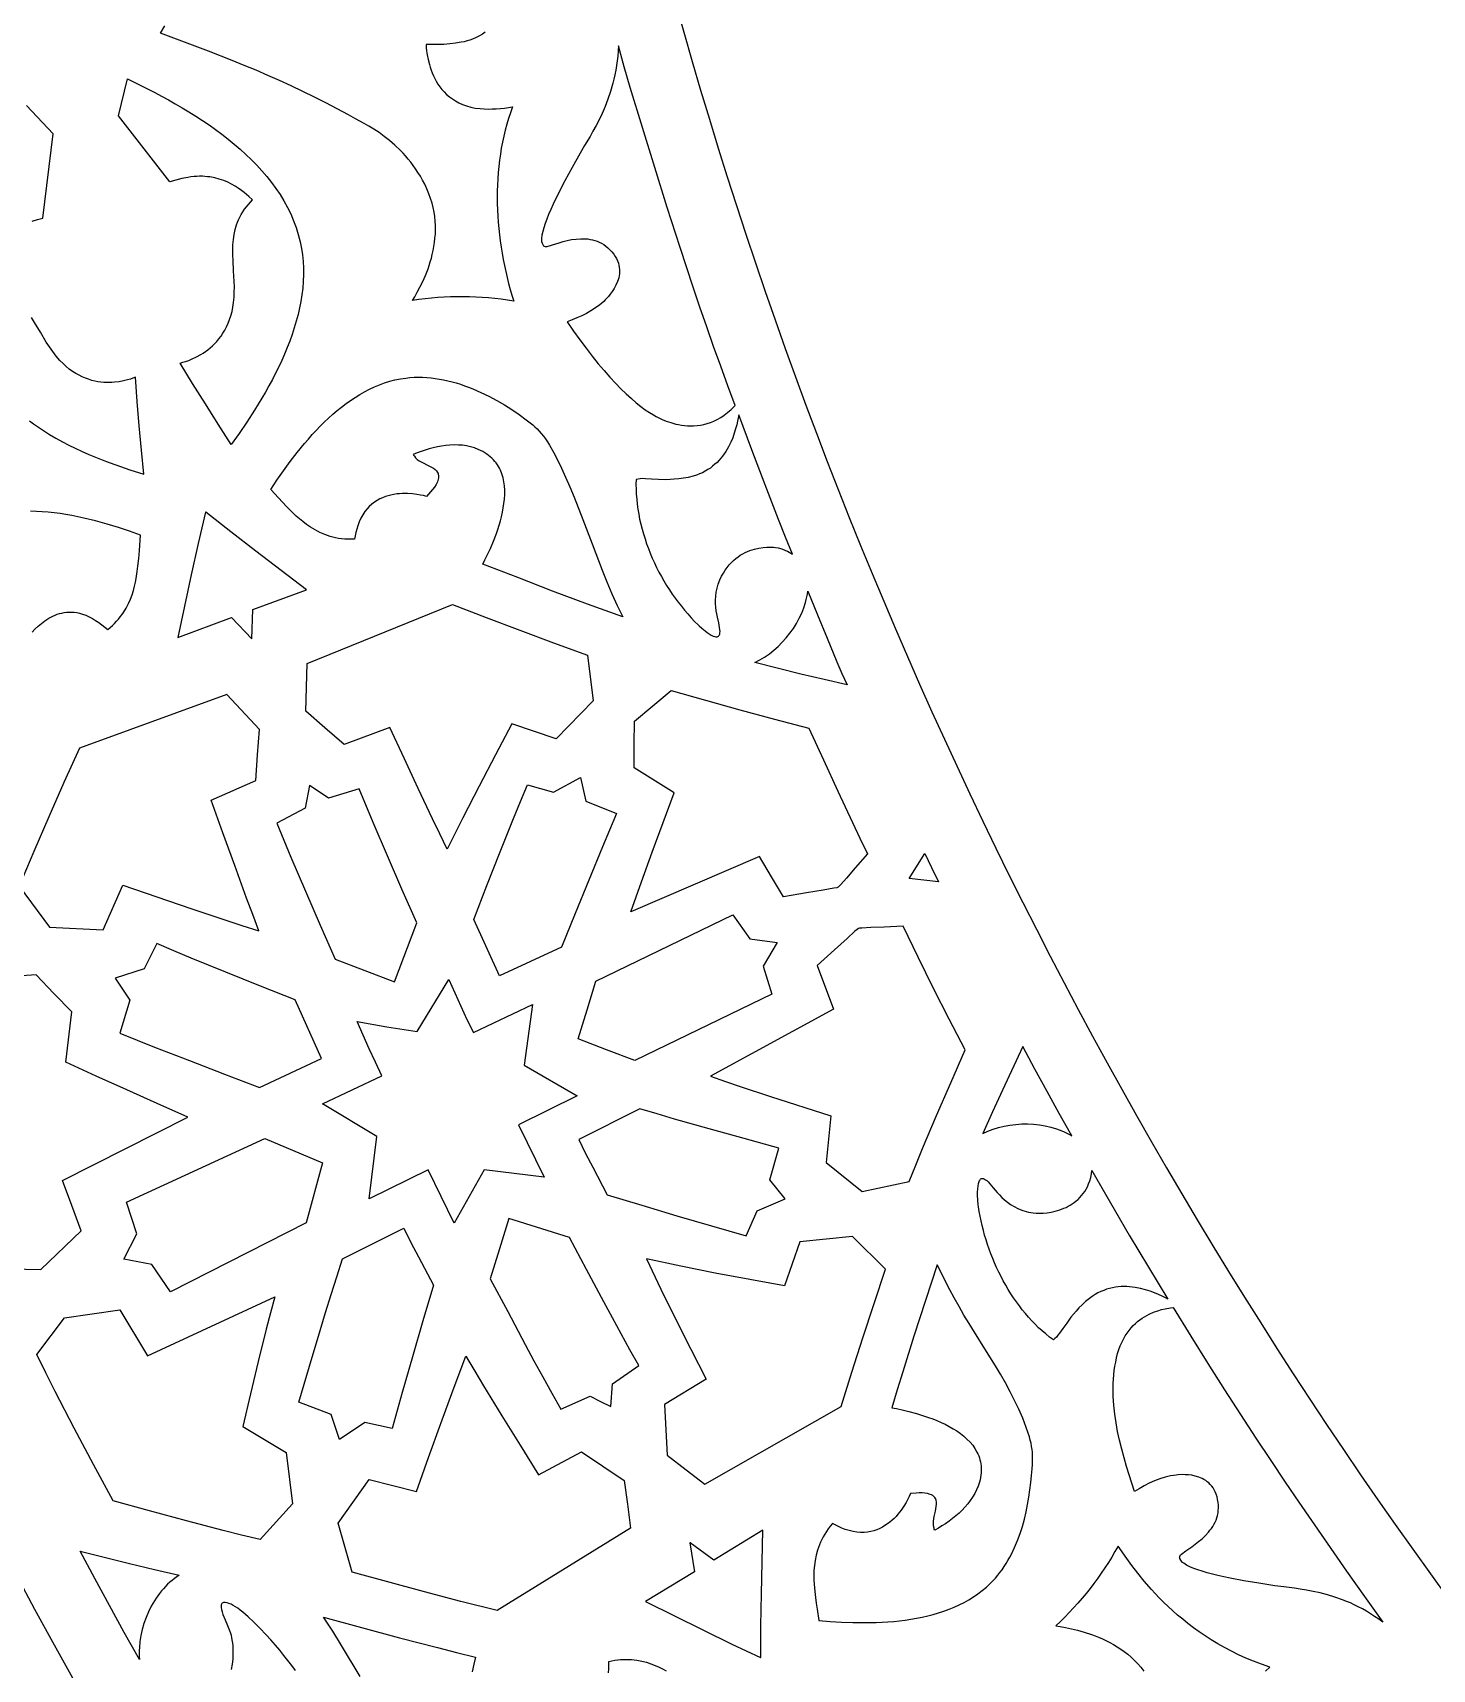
# Model space of a CAD drawing. Extents: x -540 to 540, y -540 to 540.
# Drawn here: x -404.6 to -299.9, y -223.6 to -101.1 of the extents above; entities that cross this region are included whole.
import ezdxf

# ---------------------------------------------------------------- set-up
doc = ezdxf.new("R2010")
doc.units = 0
doc.layers.add('LAYER_1', color=18, linetype='CONTINUOUS')
doc.layers.add('LAYER_2', color=174, linetype='CONTINUOUS')

msp = doc.modelspace()

# ---------------------------------------------------------------- linework, layer by layer
at = {"layer": 'LAYER_1'}
msp.add_lwpolyline([(0, 540, 0.414214), (-540, 0, 0.414214), (0, -540, 0.414214), (540, 0, 0.414214)], format="xyb", close=True, dxfattribs=at)
for points in [[(-370.77, -101.09), (-370.98, -101.24), (-371.2, -101.37), (-371.45, -101.5), (-371.72, -101.61), (-371.92, -101.69), (-372.13, -101.75), (-372.35, -101.81), (-372.56, -101.85), (-372.99, -101.93), (-373.43, -101.98), (-373.87, -102.01), (-374.32, -102.03), (-374.76, -102.03), (-375.2, -102.02), (-375.18, -102.27), (-375.16, -102.5), (-375.12, -102.8), (-375.05, -103.14), (-374.95, -103.52), (-374.89, -103.72), (-374.82, -103.93), (-374.74, -104.14), (-374.65, -104.35), (-374.55, -104.56), (-374.44, -104.77), (-374.31, -104.98), (-374.17, -105.18), (-374.01, -105.38), (-373.84, -105.57), (-373.66, -105.75), (-373.45, -105.93), (-373.23, -106.09), (-373, -106.24), (-372.74, -106.38), (-372.47, -106.5), (-372.17, -106.61), (-371.85, -106.7), (-371.52, -106.77), (-371.16, -106.81), (-370.85, -106.84), (-370.55, -106.85), (-370.25, -106.84), (-369.94, -106.83), (-369.64, -106.8), (-369.33, -106.77), (-368.73, -106.69), (-368.88, -107.12), (-369.03, -107.55), (-369.16, -107.98), (-369.27, -108.42), (-369.38, -108.87), (-369.48, -109.32), (-369.57, -109.77), (-369.64, -110.22), (-369.7, -110.68), (-369.76, -111.14), (-369.8, -111.6), (-369.84, -112.06), (-369.86, -112.52), (-369.87, -112.99), (-369.88, -113.46), (-369.87, -113.92), (-369.86, -114.39), (-369.84, -114.86), (-369.8, -115.32), (-369.76, -115.79), (-369.71, -116.25), (-369.65, -116.72), (-369.59, -117.18), (-369.51, -117.64), (-369.43, -118.1), (-369.34, -118.55), (-369.24, -119), (-369.14, -119.45), (-369.02, -119.9), (-368.9, -120.34), (-368.77, -120.78), (-368.64, -121.22), (-369.11, -121.14), (-369.58, -121.08), (-370.05, -121.03), (-370.52, -120.98), (-370.99, -120.95), (-371.47, -120.92), (-371.95, -120.91), (-372.42, -120.9), (-372.9, -120.9), (-373.37, -120.91), (-373.85, -120.93), (-374.32, -120.96), (-374.8, -121), (-375.27, -121.05), (-375.74, -121.1), (-376.21, -121.17), (-376.04, -120.89), (-375.85, -120.55), (-375.65, -120.18), (-375.45, -119.76), (-375.25, -119.3), (-375.05, -118.81), (-374.96, -118.55), (-374.88, -118.28), (-374.8, -118), (-374.73, -117.72), (-374.66, -117.43), (-374.61, -117.13), (-374.56, -116.83), (-374.53, -116.52), (-374.5, -116.2), (-374.49, -115.88), (-374.5, -115.56), (-374.52, -115.23), (-374.55, -114.9), (-374.6, -114.56), (-374.67, -114.22), (-374.75, -113.88), (-374.86, -113.53), (-374.98, -113.18), (-375.13, -112.83), (-375.3, -112.48), (-375.46, -112.17), (-375.62, -111.88), (-375.8, -111.6), (-375.98, -111.33), (-376.16, -111.07), (-376.34, -110.82), (-376.53, -110.59), (-376.73, -110.36), (-376.92, -110.14), (-377.12, -109.94), (-377.52, -109.56), (-377.92, -109.21), (-378.32, -108.89), (-378.71, -108.61), (-379.1, -108.35), (-379.47, -108.13), (-379.83, -107.92), (-380.47, -107.57), (-381.01, -107.29), (-381.85, -106.83), (-382.7, -106.39), (-383.55, -105.95), (-384.41, -105.53), (-385.28, -105.12), (-386.15, -104.72), (-387.03, -104.33), (-387.91, -103.95), (-388.8, -103.58), (-389.69, -103.22), (-391.47, -102.52), (-393.27, -101.84), (-395.07, -101.18), (-394.74, -100.63)], [(-404.67, -115.24), (-404.27, -115.11), (-403.85, -115), (-403.1, -108.69), (-405.09, -106.58)], [(-404.87, -130.17), (-404.57, -130.39), (-404.26, -130.61), (-403.81, -130.91), (-403.35, -131.2), (-402.88, -131.48), (-402.4, -131.74), (-401.92, -131.99), (-401.43, -132.23), (-400.93, -132.46), (-400.43, -132.69), (-399.93, -132.9), (-399.42, -133.1), (-398.9, -133.3), (-398.39, -133.48), (-397.35, -133.84), (-396.31, -134.17), (-396.48, -132.36), (-396.65, -130.54), (-396.8, -128.73), (-396.93, -126.91), (-397.12, -126.99), (-397.3, -127.05), (-397.54, -127.12), (-397.82, -127.19), (-398.14, -127.25), (-398.5, -127.29), (-398.69, -127.31), (-398.89, -127.31), (-399.09, -127.31), (-399.31, -127.3), (-399.52, -127.28), (-399.75, -127.25), (-399.97, -127.2), (-400.2, -127.15), (-400.44, -127.07), (-400.67, -126.99), (-400.91, -126.89), (-401.15, -126.77), (-401.39, -126.63), (-401.64, -126.48), (-401.88, -126.3), (-402.12, -126.1), (-402.35, -125.89), (-402.59, -125.65), (-402.86, -125.33), (-403.12, -125), (-403.37, -124.65), (-403.6, -124.29), (-404.04, -123.55), (-404.48, -122.81), (-404.7, -122.45)], [(-404.65, -145.98), (-404.45, -145.77), (-404.22, -145.55), (-403.97, -145.34), (-403.7, -145.14), (-403.42, -144.95), (-403.26, -144.87), (-403.11, -144.79), (-402.95, -144.72), (-402.78, -144.65), (-402.61, -144.6), (-402.44, -144.56), (-402.26, -144.52), (-402.08, -144.5), (-401.89, -144.49), (-401.7, -144.49), (-401.51, -144.5), (-401.31, -144.53), (-401.11, -144.58), (-400.9, -144.64), (-400.64, -144.73), (-400.39, -144.84), (-400.15, -144.97), (-399.91, -145.11), (-399.67, -145.27), (-399.45, -145.43), (-399.01, -145.78), (-398.83, -145.63), (-398.66, -145.48), (-398.5, -145.33), (-398.35, -145.17), (-398.2, -145.01), (-398.07, -144.85), (-397.95, -144.69), (-397.83, -144.52), (-397.63, -144.19), (-397.45, -143.85), (-397.3, -143.52), (-397.18, -143.19), (-397.08, -142.87), (-397, -142.56), (-396.94, -142.26), (-396.88, -141.97), (-396.81, -141.46), (-396.76, -141.05), (-396.69, -140.47), (-396.64, -139.89), (-396.56, -138.72), (-397.37, -138.44), (-398.2, -138.17), (-399.05, -137.91), (-399.92, -137.67), (-400.79, -137.46), (-401.24, -137.36), (-401.68, -137.27), (-402.13, -137.19), (-402.57, -137.12), (-403.01, -137.06), (-403.46, -137.01), (-403.9, -136.98), (-404.34, -136.95), (-404.78, -136.94)], [(-312.41, -223.74), (-312.09, -223.44), (-312.7, -223.22), (-313.3, -222.99), (-313.87, -222.75), (-314.42, -222.5), (-314.96, -222.23), (-315.48, -221.96), (-315.98, -221.68), (-316.46, -221.39), (-316.92, -221.09), (-317.37, -220.79), (-317.79, -220.48), (-318.21, -220.17), (-318.6, -219.85), (-318.98, -219.53), (-319.35, -219.21), (-319.69, -218.89), (-320.03, -218.57), (-320.35, -218.25), (-320.65, -217.93), (-320.94, -217.62), (-321.48, -217), (-321.96, -216.4), (-322.4, -215.83), (-322.79, -215.3), (-323.44, -214.37), (-323.67, -214.79), (-323.91, -215.19), (-324.16, -215.6), (-324.42, -216), (-324.69, -216.39), (-324.96, -216.78), (-325.25, -217.17), (-325.53, -217.54), (-325.83, -217.92), (-326.13, -218.28), (-326.45, -218.65), (-326.76, -219), (-327.09, -219.35), (-327.42, -219.69), (-327.75, -220.02), (-328.1, -220.35), (-327.76, -220.4), (-327.37, -220.47), (-326.93, -220.56), (-326.46, -220.67), (-325.96, -220.81), (-325.43, -220.98), (-325.16, -221.08), (-324.89, -221.19), (-324.61, -221.31), (-324.34, -221.44), (-324.06, -221.58), (-323.78, -221.74), (-323.51, -221.9), (-323.24, -222.08), (-322.97, -222.27), (-322.71, -222.47), (-322.45, -222.69), (-322.2, -222.93), (-321.96, -223.18), (-321.73, -223.44), (-321.5, -223.72)], [(-384.97, -223.68), (-385.24, -223.31), (-385.53, -222.93), (-385.83, -222.55), (-386.14, -222.17), (-386.46, -221.78), (-386.8, -221.4), (-387.15, -221.01), (-387.62, -220.51), (-388.07, -220.06), (-388.5, -219.66), (-388.9, -219.31), (-389.09, -219.16), (-389.27, -219.02), (-389.45, -218.91), (-389.62, -218.81), (-389.78, -218.72), (-389.94, -218.66), (-390.08, -218.62), (-390.22, -218.6), (-390.29, -218.6), (-390.35, -218.6), (-390.4, -218.62), (-390.45, -218.65), (-390.48, -218.68), (-390.5, -218.73), (-390.52, -218.78), (-390.53, -218.83), (-390.52, -218.97), (-390.5, -219.13), (-390.45, -219.3), (-390.39, -219.49), (-390.23, -219.89), (-390.05, -220.31), (-389.89, -220.7), (-389.83, -220.88), (-389.78, -221.04), (-389.74, -221.25), (-389.69, -221.5), (-389.66, -221.79), (-389.64, -222.12), (-389.64, -222.47), (-389.66, -222.84), (-389.7, -223.22), (-389.77, -223.61)], [(-380.13, -224.14), (-381.52, -221.82), (-382.18, -220.75), (-382.87, -219.69), (-380.03, -220.47), (-377.19, -221.23), (-374.34, -221.97), (-372.92, -222.33), (-371.49, -222.68), (-371.62, -223.22), (-371.74, -223.78)], [(-361.54, -223.85), (-361.53, -223.57), (-361.53, -223.02), (-361.31, -222.96), (-361.08, -222.92), (-360.86, -222.89), (-360.65, -222.87), (-360.44, -222.85), (-360.23, -222.85), (-360.02, -222.85), (-359.82, -222.87), (-359.44, -222.91), (-359.06, -222.98), (-358.71, -223.07), (-358.38, -223.18), (-358.06, -223.3), (-357.77, -223.43), (-357.5, -223.57), (-357.24, -223.7)]]:
    msp.add_lwpolyline(points, dxfattribs=at)
for points in [[(-360.79, -102.12), (-360.82, -102.5), (-360.85, -102.88), (-360.89, -103.24), (-360.94, -103.59), (-361, -103.94), (-361.07, -104.28), (-361.14, -104.6), (-361.22, -104.92), (-361.39, -105.53), (-361.59, -106.11), (-361.8, -106.66), (-362.02, -107.17), (-362.25, -107.65), (-362.48, -108.09), (-362.71, -108.51), (-362.93, -108.9), (-363.34, -109.58), (-363.68, -110.14), (-364.28, -111.22), (-364.81, -112.21), (-365.29, -113.13), (-365.7, -113.97), (-365.87, -114.36), (-366.03, -114.74), (-366.17, -115.09), (-366.29, -115.42), (-366.39, -115.73), (-366.47, -116.02), (-366.53, -116.29), (-366.56, -116.54), (-366.56, -116.66), (-366.55, -116.76), (-366.52, -116.88), (-366.47, -116.99), (-366.44, -117.04), (-366.4, -117.08), (-366.35, -117.11), (-366.29, -117.13), (-366.22, -117.13), (-366.15, -117.12), (-365.75, -117), (-365.24, -116.85), (-364.94, -116.76), (-364.63, -116.69), (-364.31, -116.62), (-363.97, -116.58), (-363.62, -116.55), (-363.45, -116.55), (-363.27, -116.56), (-363.1, -116.57), (-362.92, -116.6), (-362.75, -116.63), (-362.58, -116.68), (-362.41, -116.74), (-362.24, -116.81), (-362.07, -116.89), (-361.91, -116.99), (-361.75, -117.1), (-361.59, -117.23), (-361.44, -117.37), (-361.29, -117.53), (-361.16, -117.7), (-361.04, -117.87), (-360.95, -118.03), (-360.87, -118.2), (-360.81, -118.37), (-360.77, -118.53), (-360.74, -118.7), (-360.72, -118.86), (-360.72, -119.02), (-360.73, -119.17), (-360.75, -119.32), (-360.78, -119.47), (-360.82, -119.62), (-360.87, -119.76), (-360.99, -120.03), (-361.12, -120.28), (-361.27, -120.5), (-361.42, -120.7), (-361.56, -120.88), (-361.8, -121.13), (-361.91, -121.24), (-362.21, -121.5), (-362.52, -121.73), (-362.86, -121.94), (-363.2, -122.14), (-363.55, -122.32), (-363.92, -122.48), (-364.28, -122.63), (-364.65, -122.77), (-364.17, -123.46), (-363.7, -124.12), (-363.23, -124.75), (-362.77, -125.34), (-362.32, -125.9), (-361.88, -126.42), (-361.45, -126.91), (-361.03, -127.36), (-360.62, -127.78), (-360.22, -128.16), (-359.84, -128.51), (-359.48, -128.82), (-359.13, -129.1), (-358.8, -129.35), (-358.48, -129.56), (-358.19, -129.74), (-357.99, -129.86), (-357.79, -129.96), (-357.54, -130.07), (-357.24, -130.2), (-356.9, -130.31), (-356.51, -130.42), (-356.31, -130.46), (-356.1, -130.5), (-355.87, -130.53), (-355.65, -130.54), (-355.41, -130.55), (-355.18, -130.55), (-354.93, -130.53), (-354.68, -130.5), (-354.43, -130.45), (-354.18, -130.38), (-353.92, -130.3), (-353.67, -130.19), (-353.41, -130.07), (-353.15, -129.92), (-352.9, -129.75), (-352.64, -129.56), (-352.38, -129.34), (-352.13, -129.09), (-352.07, -129.03), (-352.62, -127.56), (-353.16, -126.09), (-353.69, -124.62), (-354.2, -123.14), (-354.71, -121.66), (-355.21, -120.17), (-356.19, -117.2), (-357.15, -114.22), (-358.08, -111.23), (-359.92, -105.24), (-360.15, -104.46), (-360.37, -103.68)], [(-397.53, -104.59), (-396.52, -105.08), (-395.49, -105.6), (-394.98, -105.88), (-394.46, -106.16), (-393.95, -106.45), (-393.44, -106.75), (-392.93, -107.06), (-392.42, -107.38), (-391.93, -107.7), (-391.43, -108.04), (-390.95, -108.38), (-390.47, -108.73), (-390.01, -109.1), (-389.55, -109.47), (-389.11, -109.85), (-388.68, -110.24), (-388.26, -110.64), (-387.86, -111.05), (-387.47, -111.47), (-387.11, -111.9), (-386.76, -112.34), (-386.43, -112.79), (-386.12, -113.25), (-385.83, -113.72), (-385.56, -114.21), (-385.32, -114.7), (-385.1, -115.2), (-384.91, -115.72), (-384.75, -116.24), (-384.68, -116.51), (-384.61, -116.78), (-384.52, -117.27), (-384.44, -117.76), (-384.39, -118.25), (-384.37, -118.75), (-384.37, -119.24), (-384.39, -119.74), (-384.42, -120.24), (-384.48, -120.74), (-384.56, -121.24), (-384.66, -121.73), (-384.77, -122.23), (-384.9, -122.73), (-385.05, -123.22), (-385.21, -123.71), (-385.39, -124.21), (-385.58, -124.69), (-385.78, -125.18), (-385.99, -125.66), (-386.22, -126.14), (-386.45, -126.62), (-386.69, -127.09), (-386.95, -127.56), (-387.21, -128.03), (-387.48, -128.49), (-388.03, -129.39), (-388.6, -130.27), (-389.18, -131.12), (-389.77, -131.95), (-390.74, -130.43), (-391.7, -128.91), (-392.66, -127.39), (-393.6, -125.85), (-393.39, -125.79), (-393.19, -125.74), (-392.95, -125.65), (-392.68, -125.54), (-392.37, -125.39), (-392.04, -125.21), (-391.87, -125.11), (-391.7, -124.99), (-391.52, -124.86), (-391.35, -124.72), (-391.18, -124.57), (-391.01, -124.41), (-390.85, -124.23), (-390.69, -124.04), (-390.53, -123.84), (-390.39, -123.62), (-390.25, -123.39), (-390.12, -123.14), (-390, -122.88), (-389.89, -122.6), (-389.79, -122.31), (-389.71, -122), (-389.64, -121.67), (-389.59, -121.32), (-389.55, -120.93), (-389.54, -120.54), (-389.53, -120.15), (-389.54, -119.76), (-389.59, -118.96), (-389.63, -118.17), (-389.65, -117.78), (-389.65, -117.38), (-389.64, -117), (-389.61, -116.61), (-389.56, -116.24), (-389.48, -115.86), (-389.43, -115.68), (-389.37, -115.5), (-389.31, -115.32), (-389.23, -115.14), (-389.13, -114.94), (-389.02, -114.74), (-388.9, -114.54), (-388.77, -114.35), (-388.63, -114.17), (-388.48, -113.99), (-388.33, -113.82), (-388.17, -113.65), (-388.45, -113.4), (-388.8, -113.1), (-389.01, -112.94), (-389.24, -112.78), (-389.48, -112.62), (-389.75, -112.47), (-390.03, -112.33), (-390.33, -112.2), (-390.66, -112.09), (-391, -112), (-391.36, -111.93), (-391.54, -111.91), (-391.74, -111.89), (-391.93, -111.88), (-392.13, -111.88), (-392.34, -111.89), (-392.55, -111.9), (-392.78, -111.93), (-393.01, -111.96), (-393.46, -112.05), (-393.91, -112.17), (-394.36, -112.29), (-398.19, -107.36)], [(-375.17, -135.83), (-375.4, -135.77), (-375.62, -135.73), (-375.89, -135.68), (-376.22, -135.64), (-376.58, -135.62), (-376.98, -135.62), (-377.18, -135.63), (-377.39, -135.65), (-377.6, -135.69), (-377.82, -135.73), (-378.03, -135.78), (-378.24, -135.85), (-378.45, -135.93), (-378.66, -136.02), (-378.86, -136.14), (-379.06, -136.27), (-379.25, -136.41), (-379.44, -136.58), (-379.61, -136.76), (-379.77, -136.97), (-379.93, -137.2), (-380.07, -137.45), (-380.19, -137.73), (-380.3, -138.03), (-380.38, -138.28), (-380.44, -138.53), (-380.54, -139.03), (-380.79, -139.04), (-381.04, -139.03), (-381.27, -139.02), (-381.51, -139), (-381.74, -138.97), (-381.96, -138.92), (-382.17, -138.87), (-382.38, -138.82), (-382.58, -138.75), (-382.78, -138.68), (-383.15, -138.52), (-383.5, -138.34), (-383.83, -138.14), (-384.14, -137.94), (-384.42, -137.72), (-384.67, -137.51), (-384.91, -137.3), (-385.31, -136.91), (-385.63, -136.58), (-386.23, -135.95), (-386.81, -135.31), (-386.35, -134.62), (-385.87, -133.92), (-385.36, -133.23), (-384.84, -132.54), (-384.29, -131.87), (-384, -131.54), (-383.71, -131.21), (-383.41, -130.89), (-383.11, -130.58), (-382.81, -130.28), (-382.49, -129.98), (-382.17, -129.69), (-381.85, -129.41), (-381.52, -129.15), (-381.18, -128.89), (-380.84, -128.65), (-380.5, -128.42), (-380.14, -128.2), (-379.79, -128), (-379.42, -127.81), (-379.05, -127.64), (-378.68, -127.48), (-378.3, -127.34), (-377.91, -127.22), (-377.52, -127.12), (-377.12, -127.04), (-376.72, -126.98), (-376.4, -126.94), (-376.09, -126.92), (-375.77, -126.91), (-375.46, -126.92), (-375.14, -126.93), (-374.82, -126.96), (-374.51, -127), (-374.19, -127.05), (-373.88, -127.11), (-373.56, -127.18), (-373.25, -127.26), (-372.94, -127.34), (-372.63, -127.44), (-372.32, -127.55), (-372.01, -127.66), (-371.7, -127.78), (-371.1, -128.05), (-370.5, -128.34), (-369.91, -128.65), (-369.34, -128.99), (-368.79, -129.34), (-368.24, -129.71), (-367.72, -130.09), (-367.21, -130.48), (-367.05, -130.62), (-366.89, -130.77), (-366.73, -130.94), (-366.58, -131.12), (-366.42, -131.32), (-366.27, -131.53), (-366.12, -131.75), (-365.97, -131.99), (-365.66, -132.52), (-365.36, -133.09), (-365.06, -133.72), (-364.76, -134.39), (-364.45, -135.11), (-364.13, -135.88), (-363.48, -137.55), (-362.78, -139.37), (-362.03, -141.34), (-361.68, -142.23), (-361.3, -143.12), (-360.91, -143.99), (-360.49, -144.85), (-361.81, -144.38), (-363.12, -143.9), (-365.73, -142.92), (-368.34, -141.91), (-370.94, -140.89), (-370.79, -140.58), (-370.59, -140.19), (-370.38, -139.72), (-370.15, -139.19), (-369.93, -138.61), (-369.83, -138.31), (-369.73, -137.99), (-369.64, -137.67), (-369.55, -137.35), (-369.48, -137.02), (-369.42, -136.69), (-369.37, -136.36), (-369.33, -136.03), (-369.31, -135.7), (-369.31, -135.37), (-369.33, -135.05), (-369.38, -134.74), (-369.44, -134.44), (-369.53, -134.14), (-369.64, -133.86), (-369.71, -133.72), (-369.78, -133.59), (-369.86, -133.46), (-369.95, -133.33), (-370.05, -133.21), (-370.15, -133.09), (-370.27, -132.97), (-370.39, -132.86), (-370.52, -132.76), (-370.66, -132.66), (-370.8, -132.56), (-370.96, -132.47), (-371.12, -132.39), (-371.3, -132.31), (-371.58, -132.2), (-371.87, -132.12), (-372.17, -132.05), (-372.47, -132.01), (-372.78, -131.99), (-373.09, -131.98), (-373.41, -131.99), (-373.72, -132.02), (-374.04, -132.07), (-374.35, -132.12), (-374.66, -132.19), (-374.97, -132.28), (-375.27, -132.37), (-375.57, -132.47), (-375.86, -132.58), (-376.15, -132.7), (-376.11, -132.77), (-376.07, -132.83), (-375.98, -132.95), (-375.86, -133.06), (-375.72, -133.16), (-375.57, -133.25), (-375.41, -133.33), (-375.09, -133.49), (-374.78, -133.65), (-374.64, -133.73), (-374.51, -133.83), (-374.41, -133.93), (-374.33, -134.05), (-374.3, -134.11), (-374.28, -134.18), (-374.26, -134.25), (-374.26, -134.32), (-374.26, -134.43), (-374.28, -134.54), (-374.31, -134.64), (-374.34, -134.75), (-374.44, -134.94), (-374.56, -135.13), (-374.71, -135.32), (-374.86, -135.49)], [(-351.81, -129.72), (-351.9, -130.19), (-351.96, -130.47), (-352.04, -130.77), (-352.14, -131.1), (-352.26, -131.44), (-352.41, -131.78), (-352.58, -132.13), (-352.68, -132.3), (-352.78, -132.48), (-352.89, -132.65), (-353.02, -132.81), (-353.15, -132.97), (-353.28, -133.13), (-353.43, -133.29), (-353.59, -133.43), (-353.76, -133.57), (-353.93, -133.71), (-354.12, -133.83), (-354.32, -133.95), (-354.53, -134.06), (-354.75, -134.15), (-354.98, -134.24), (-355.22, -134.31), (-355.59, -134.41), (-355.95, -134.47), (-356.29, -134.52), (-356.63, -134.55), (-356.95, -134.57), (-357.25, -134.58), (-357.82, -134.56), (-358.34, -134.53), (-358.79, -134.51), (-358.99, -134.5), (-359.17, -134.51), (-359.34, -134.53), (-359.49, -134.56), (-359.5, -134.93), (-359.49, -135.3), (-359.47, -135.67), (-359.44, -136.05), (-359.4, -136.42), (-359.35, -136.79), (-359.29, -137.16), (-359.22, -137.54), (-359.13, -137.91), (-359.04, -138.28), (-358.94, -138.64), (-358.82, -139.01), (-358.7, -139.37), (-358.57, -139.73), (-358.43, -140.09), (-358.28, -140.45), (-358.12, -140.8), (-357.95, -141.15), (-357.78, -141.49), (-357.59, -141.83), (-357.4, -142.16), (-357.2, -142.49), (-357, -142.82), (-356.78, -143.14), (-356.56, -143.45), (-356.34, -143.75), (-356.1, -144.05), (-355.86, -144.34), (-355.62, -144.63), (-355.36, -144.91), (-355.11, -145.18), (-354.84, -145.44), (-354.76, -145.52), (-354.58, -145.69), (-354.32, -145.9), (-354.17, -146.01), (-354.02, -146.12), (-353.88, -146.21), (-353.73, -146.28), (-353.6, -146.32), (-353.53, -146.33), (-353.47, -146.34), (-353.42, -146.33), (-353.37, -146.31), (-353.33, -146.28), (-353.29, -146.24), (-353.26, -146.19), (-353.23, -146.13), (-353.22, -146.05), (-353.21, -145.95), (-353.22, -145.81), (-353.24, -145.65), (-353.31, -145.29), (-353.4, -144.86), (-353.45, -144.63), (-353.49, -144.39), (-353.52, -144.13), (-353.54, -143.87), (-353.54, -143.59), (-353.53, -143.3), (-353.49, -143), (-353.43, -142.7), (-353.34, -142.39), (-353.22, -142.07), (-353.09, -141.81), (-352.96, -141.57), (-352.82, -141.34), (-352.68, -141.14), (-352.52, -140.95), (-352.36, -140.77), (-352.2, -140.62), (-352.03, -140.47), (-351.86, -140.35), (-351.69, -140.23), (-351.51, -140.13), (-351.33, -140.04), (-351.16, -139.96), (-350.98, -139.89), (-350.8, -139.83), (-350.63, -139.78), (-350.3, -139.71), (-349.98, -139.66), (-349.7, -139.64), (-349.44, -139.64), (-349.22, -139.64), (-349.05, -139.66), (-348.87, -139.68), (-348.58, -139.76), (-348.3, -139.87), (-348.17, -139.93), (-348.04, -140), (-347.91, -140.08), (-347.79, -140.16), (-348.32, -138.87), (-348.84, -137.57), (-349.84, -134.96), (-350.83, -132.34)], [(-388.23, -146.48), (-388.22, -146.49), (-388.16, -144.3), (-384.13, -142.81), (-386.03, -141.38), (-387.93, -139.94), (-389.81, -138.48), (-391.68, -137.01), (-391.68, -137.02), (-391.69, -137.01), (-392.24, -139.35), (-392.77, -141.69), (-393.27, -144.04), (-393.76, -146.39), (-389.74, -144.88), (-388.23, -146.5)], [(-343.7, -149.94), (-345.43, -149.54), (-347.16, -149.12), (-350.61, -148.26), (-350.24, -148.07), (-349.87, -147.85), (-349.52, -147.61), (-349.18, -147.34), (-348.86, -147.05), (-348.55, -146.74), (-348.25, -146.41), (-347.98, -146.07), (-347.72, -145.71), (-347.49, -145.34), (-347.28, -144.95), (-347.1, -144.56), (-346.94, -144.16), (-346.81, -143.76), (-346.76, -143.55), (-346.71, -143.35), (-346.67, -143.14), (-346.64, -142.93), (-345.92, -144.69), (-345.2, -146.45), (-344.46, -148.2), (-344.09, -149.08)], [(-368.77, -152.85), (-370, -155.18), (-371.23, -157.52), (-372.44, -159.87), (-373.03, -161.04), (-373.62, -162.22), (-374.17, -161.09), (-374.71, -159.96), (-375.78, -157.69), (-376.84, -155.41), (-377.9, -153.13), (-381.32, -154.4), (-382.76, -153.15), (-384.2, -151.9), (-384.08, -148.33), (-373.21, -143.91), (-370.7, -144.89), (-368.19, -145.85), (-365.66, -146.79), (-363.13, -147.7), (-362.7, -151.13), (-365.46, -153.98)], [(-350.25, -162.78), (-359.88, -166.91), (-359.09, -164.68), (-358.28, -162.46), (-357.47, -160.23), (-356.65, -158.01), (-359.62, -156.14), (-359.62, -154.39), (-359.61, -152.64), (-356.86, -150.36), (-354.29, -151.09), (-351.72, -151.81), (-349.14, -152.51), (-346.56, -153.18), (-345.48, -155.54), (-344.4, -157.89), (-343.86, -159.07), (-343.31, -160.24), (-342.75, -161.41), (-342.17, -162.57), (-343.09, -163.62), (-343.76, -164.4), (-344.18, -164.88), (-344.31, -165.02), (-344.37, -165.07), (-344.47, -165.11), (-344.7, -165.15), (-345.49, -165.29), (-346.75, -165.5), (-348.46, -165.79), (-349.37, -164.29)], [(-397.88, -164.92), (-395.34, -165.8), (-392.8, -166.66), (-390.25, -167.51), (-388.98, -167.93), (-387.7, -168.33), (-388.16, -167.12), (-388.62, -165.9), (-389.51, -163.45), (-390.39, -161), (-391.28, -158.55), (-387.94, -157.08), (-387.8, -155.17), (-387.66, -153.27), (-390.11, -150.66), (-401.13, -154.68), (-402.29, -157.24), (-403.42, -159.81), (-404.53, -162.4), (-405.62, -164.99), (-403.36, -168.07), (-399.34, -168.26)], [(-377.55, -172.16), (-375.89, -167.73), (-377, -165.23), (-378.08, -162.73), (-379.15, -160.22), (-380.2, -157.71), (-382.49, -158.42), (-383.2, -157.94), (-383.91, -157.46), (-384.25, -159.15), (-386.37, -160.27), (-385.3, -162.82), (-384.22, -165.38), (-383.12, -167.92), (-381.99, -170.45), (-379.78, -171.31)], [(-360.95, -159.57), (-361.99, -162.06), (-363.03, -164.55), (-364.05, -167.05), (-365.06, -169.55), (-369.71, -171.71), (-371.62, -167.48), (-370.65, -164.95), (-369.66, -162.43), (-368.65, -159.92), (-368.14, -158.67), (-367.62, -157.42), (-365.66, -157.96), (-363.65, -156.87), (-363.25, -158.63)], [(-339.07, -164.42), (-339.07, -164.42), (-337.9, -162.54), (-337.38, -163.6), (-336.86, -164.66), (-339.07, -164.42)], [(-363.81, -176.41), (-363.15, -174.26), (-362.49, -172.11), (-352.24, -167.13), (-350.98, -168.93), (-348.94, -169.2), (-349.98, -170.97), (-349.33, -173.07), (-359.59, -178.03), (-361.7, -177.23)], [(-344.72, -174.21), (-353.93, -179.22), (-352.81, -179.61), (-351.69, -179.99), (-349.44, -180.74), (-344.92, -182.19), (-345.27, -185.66), (-342.57, -187.85), (-339.07, -187.1), (-338.57, -185.86), (-338.06, -184.63), (-337.01, -182.16), (-335.95, -179.7), (-334.88, -177.25), (-336.06, -174.95), (-337.24, -172.64), (-338.39, -170.32), (-339.52, -167.98), (-340.92, -168.06), (-341.94, -168.1), (-342.59, -168.14), (-342.77, -168.15), (-342.86, -168.17), (-342.95, -168.23), (-343.12, -168.37), (-343.71, -168.91), (-344.65, -169.77), (-345.94, -170.93)], [(-398.11, -176), (-395.5, -177.03), (-392.89, -178.04), (-390.28, -179.05), (-387.66, -180.05), (-383.01, -177.89), (-384.99, -173.5), (-387.59, -172.48), (-390.18, -171.44), (-392.76, -170.38), (-394.05, -169.84), (-395.33, -169.29), (-396.27, -171.19), (-398.45, -171.88), (-397.91, -172.71), (-397.35, -173.53)], [(-402.38, -187.01), (-393.02, -182.28), (-395.3, -181.26), (-397.58, -180.24), (-399.86, -179.2), (-402.13, -178.16), (-401.7, -174.41), (-403.03, -173.03), (-404.35, -171.63), (-407.94, -171.88), (-409.12, -174.48), (-410.27, -177.09), (-411.41, -179.71), (-412.52, -182.33), (-411.28, -185.16), (-410.04, -187.99), (-409.42, -189.4), (-408.78, -190.8), (-408.14, -192.2), (-407.48, -193.6), (-404.02, -193.67), (-400.99, -190.78), (-401.35, -189.84), (-401.7, -188.9)], [(-378.88, -183.72), (-382.93, -181.28), (-378.5, -179.18), (-378.98, -178.17), (-379.44, -177.16), (-380.36, -175.13), (-378.12, -175.51), (-375.87, -175.88), (-373.49, -171.97), (-372.59, -173.97), (-372.14, -174.96), (-371.66, -175.94), (-367.23, -173.85), (-367.86, -178.38), (-363.89, -180.68), (-368.28, -182.86), (-366.35, -186.78), (-370.84, -186.21), (-371.97, -188.21), (-373.09, -190.21), (-375.05, -186.22), (-379.44, -188.4)], [(-330.55, -177), (-332.07, -180.25), (-332.82, -181.87), (-333.56, -183.5), (-333.18, -183.33), (-332.78, -183.18), (-332.37, -183.05), (-331.95, -182.95), (-331.52, -182.87), (-331.08, -182.82), (-330.64, -182.79), (-330.2, -182.78), (-329.76, -182.81), (-329.32, -182.85), (-328.89, -182.93), (-328.47, -183.02), (-328.05, -183.15), (-327.65, -183.3), (-327.46, -183.38), (-327.27, -183.47), (-327.08, -183.57), (-326.9, -183.67), (-327.83, -182.01), (-328.75, -180.35), (-329.66, -178.68)], [(-348.8, -184.59), (-351.41, -183.88), (-354.02, -183.16), (-356.62, -182.42), (-357.91, -182.04), (-359.21, -181.65), (-363.78, -183.96), (-363.26, -185), (-362.73, -186.03), (-361.64, -188.09), (-359.05, -188.87), (-356.45, -189.65), (-353.85, -190.41), (-351.25, -191.16), (-350.44, -189.28), (-348.34, -188.38), (-349.48, -186.97)], [(-397.8, -192.9), (-396.83, -191), (-397.6, -188.65), (-387.26, -183.87), (-382.93, -185.69), (-384.16, -190.19), (-394.31, -195.35), (-395.7, -193.3)], [(-319.71, -195.9), (-319.9, -195.8), (-320.14, -195.68), (-320.41, -195.55), (-320.71, -195.43), (-321.04, -195.3), (-321.39, -195.19), (-321.77, -195.1), (-322.16, -195.02), (-322.36, -194.99), (-322.57, -194.97), (-322.78, -194.96), (-322.99, -194.96), (-323.2, -194.96), (-323.42, -194.98), (-323.64, -195.01), (-323.85, -195.04), (-324.07, -195.1), (-324.29, -195.16), (-324.51, -195.24), (-324.73, -195.33), (-324.94, -195.43), (-325.16, -195.56), (-325.37, -195.69), (-325.58, -195.85), (-325.86, -196.08), (-326.12, -196.32), (-326.36, -196.55), (-326.57, -196.79), (-326.77, -197.02), (-326.96, -197.25), (-327.28, -197.69), (-327.57, -198.09), (-327.82, -198.45), (-327.93, -198.6), (-328.05, -198.73), (-328.16, -198.85), (-328.27, -198.94), (-328.56, -198.73), (-328.84, -198.5), (-329.11, -198.27), (-329.38, -198.03), (-329.63, -197.77), (-329.89, -197.51), (-330.13, -197.24), (-330.37, -196.97), (-330.6, -196.69), (-330.82, -196.4), (-331.04, -196.1), (-331.25, -195.8), (-331.45, -195.49), (-331.65, -195.17), (-331.84, -194.85), (-332.02, -194.53), (-332.19, -194.2), (-332.36, -193.87), (-332.52, -193.53), (-332.67, -193.19), (-332.81, -192.85), (-332.95, -192.51), (-333.08, -192.16), (-333.2, -191.81), (-333.31, -191.46), (-333.42, -191.1), (-333.51, -190.75), (-333.6, -190.39), (-333.68, -190.04), (-333.76, -189.68), (-333.82, -189.33), (-333.88, -188.98), (-333.9, -188.84), (-333.92, -188.52), (-333.94, -188.1), (-333.94, -187.88), (-333.93, -187.65), (-333.91, -187.44), (-333.88, -187.25), (-333.83, -187.09), (-333.8, -187.02), (-333.76, -186.96), (-333.72, -186.92), (-333.67, -186.88), (-333.62, -186.87), (-333.56, -186.86), (-333.49, -186.88), (-333.42, -186.91), (-333.34, -186.96), (-333.25, -187.03), (-333.14, -187.13), (-333.03, -187.26), (-332.77, -187.56), (-332.48, -187.91), (-332.31, -188.09), (-332.12, -188.28), (-331.92, -188.46), (-331.71, -188.64), (-331.47, -188.81), (-331.21, -188.97), (-330.94, -189.11), (-330.64, -189.24), (-330.31, -189.34), (-330.14, -189.39), (-329.96, -189.42), (-329.78, -189.45), (-329.56, -189.46), (-329.32, -189.47), (-329.04, -189.46), (-328.75, -189.43), (-328.44, -189.38), (-328.13, -189.32), (-327.8, -189.22), (-327.48, -189.1), (-327.32, -189.03), (-327.16, -188.95), (-327.01, -188.86), (-326.86, -188.77), (-326.71, -188.66), (-326.56, -188.55), (-326.42, -188.43), (-326.29, -188.3), (-326.16, -188.15), (-326.04, -188), (-325.93, -187.84), (-325.82, -187.67), (-325.73, -187.48), (-325.64, -187.28), (-325.55, -187.04), (-325.48, -186.79), (-325.43, -186.53), (-325.41, -186.28), (-324.01, -188.7), (-322.6, -191.11), (-321.16, -193.51)], [(-384.71, -203.6), (-383.92, -200.91), (-383.12, -198.23), (-382.71, -196.89), (-382.3, -195.56), (-381.87, -194.22), (-381.44, -192.89), (-376.86, -190.58), (-376.33, -191.66), (-375.77, -192.72), (-374.65, -194.85), (-375.44, -197.53), (-376.21, -200.21), (-376.98, -202.89), (-377.74, -205.58), (-379.78, -205.12), (-381.68, -206.41), (-382.29, -204.52)], [(-361.38, -203.93), (-361.26, -202.23), (-359.28, -200.87), (-359.95, -199.68), (-360.61, -198.49), (-361.91, -196.09), (-363.19, -193.69), (-364.47, -191.28), (-369, -189.85), (-369.7, -192.12), (-370.39, -194.38), (-369.09, -196.83), (-367.79, -199.28), (-367.13, -200.5), (-366.47, -201.72), (-365.8, -202.93), (-365.12, -204.13), (-362.92, -203.16), (-362.16, -203.55)], [(-348.39, -194.9), (-350.98, -194.43), (-353.56, -193.94), (-356.14, -193.42), (-358.71, -192.89), (-357.63, -195.15), (-356.51, -197.41), (-355.38, -199.65), (-354.24, -201.89), (-357.35, -203.79), (-357.16, -207.58), (-355.75, -208.66), (-354.35, -209.74), (-344.14, -203.94), (-343.35, -201.36), (-342.53, -198.79), (-341.69, -196.22), (-340.84, -193.66), (-343.29, -191.21), (-347.25, -191.62)], [(-338.95, -210.45), (-339.05, -210.66), (-339.15, -210.86), (-339.28, -211.11), (-339.46, -211.38), (-339.66, -211.68), (-339.91, -211.99), (-340.04, -212.15), (-340.19, -212.3), (-340.34, -212.44), (-340.51, -212.58), (-340.68, -212.72), (-340.87, -212.84), (-341.06, -212.96), (-341.26, -213.06), (-341.48, -213.15), (-341.7, -213.23), (-341.94, -213.29), (-342.18, -213.33), (-342.43, -213.35), (-342.7, -213.35), (-342.97, -213.33), (-343.26, -213.28), (-343.56, -213.21), (-343.86, -213.12), (-344.1, -213.02), (-344.34, -212.92), (-344.79, -212.69), (-344.96, -212.88), (-345.11, -213.08), (-345.25, -213.27), (-345.38, -213.47), (-345.49, -213.67), (-345.6, -213.87), (-345.69, -214.07), (-345.78, -214.27), (-345.85, -214.47), (-345.92, -214.67), (-346.02, -215.06), (-346.1, -215.45), (-346.15, -215.83), (-346.18, -216.2), (-346.18, -216.55), (-346.18, -216.89), (-346.16, -217.21), (-346.11, -217.77), (-346.06, -218.22), (-346.01, -218.65), (-345.95, -219.09), (-345.81, -219.95), (-344.98, -220.01), (-344.13, -220.06), (-343.27, -220.09), (-342.4, -220.1), (-341.53, -220.09), (-341.09, -220.07), (-340.66, -220.04), (-340.22, -220.01), (-339.79, -219.96), (-339.36, -219.91), (-338.93, -219.85), (-338.51, -219.77), (-338.09, -219.69), (-337.67, -219.6), (-337.26, -219.49), (-336.86, -219.37), (-336.46, -219.24), (-336.07, -219.1), (-335.69, -218.94), (-335.32, -218.77), (-334.95, -218.59), (-334.6, -218.39), (-334.25, -218.18), (-333.92, -217.95), (-333.6, -217.7), (-333.28, -217.44), (-332.99, -217.16), (-332.8, -216.97), (-332.61, -216.77), (-332.44, -216.56), (-332.27, -216.35), (-332.11, -216.14), (-331.96, -215.91), (-331.81, -215.68), (-331.67, -215.45), (-331.53, -215.21), (-331.4, -214.97), (-331.17, -214.47), (-330.95, -213.96), (-330.76, -213.44), (-330.59, -212.91), (-330.44, -212.37), (-330.31, -211.82), (-330.2, -211.27), (-330.1, -210.72), (-330.03, -210.17), (-329.97, -209.62), (-329.92, -209.08), (-329.87, -208.59), (-329.84, -208.28), (-329.83, -207.94), (-329.83, -207.56), (-329.84, -207.35), (-329.87, -207.14), (-329.9, -206.91), (-329.94, -206.68), (-330, -206.44), (-330.07, -206.2), (-330.18, -205.85), (-330.3, -205.5), (-330.43, -205.15), (-330.56, -204.81), (-330.85, -204.14), (-331.17, -203.47), (-331.51, -202.82), (-331.86, -202.17), (-332.23, -201.52), (-332.61, -200.89), (-333.39, -199.62), (-334.18, -198.36), (-334.58, -197.72), (-334.96, -197.09), (-335.33, -196.45), (-335.69, -195.8), (-336.02, -195.19), (-336.34, -194.58), (-336.65, -193.96), (-336.96, -193.34), (-337.84, -196), (-338.7, -198.67), (-339.54, -201.34), (-339.95, -202.68), (-340.35, -204.02), (-340.01, -204.09), (-339.58, -204.18), (-339.08, -204.3), (-338.52, -204.45), (-337.92, -204.64), (-337.61, -204.74), (-337.3, -204.86), (-336.99, -204.98), (-336.68, -205.12), (-336.38, -205.26), (-336.08, -205.42), (-335.78, -205.59), (-335.5, -205.76), (-335.23, -205.95), (-334.97, -206.15), (-334.74, -206.37), (-334.51, -206.59), (-334.31, -206.83), (-334.14, -207.08), (-333.99, -207.35), (-333.92, -207.48), (-333.86, -207.63), (-333.81, -207.77), (-333.77, -207.92), (-333.73, -208.07), (-333.7, -208.22), (-333.68, -208.38), (-333.67, -208.55), (-333.67, -208.71), (-333.68, -208.88), (-333.7, -209.06), (-333.72, -209.23), (-333.76, -209.42), (-333.81, -209.6), (-333.9, -209.89), (-334.02, -210.17), (-334.16, -210.45), (-334.32, -210.71), (-334.49, -210.97), (-334.68, -211.22), (-334.89, -211.46), (-335.1, -211.69), (-335.33, -211.91), (-335.57, -212.12), (-335.82, -212.32), (-336.08, -212.52), (-336.34, -212.7), (-336.61, -212.87), (-336.87, -213.03), (-337.14, -213.18), (-337.18, -213.11), (-337.2, -213.04), (-337.24, -212.87), (-337.25, -212.7), (-337.24, -212.52), (-337.21, -212.34), (-337.18, -212.15), (-337.1, -211.77), (-337.06, -211.59), (-337.04, -211.41), (-337.02, -211.24), (-337.02, -211.08), (-337.05, -210.94), (-337.07, -210.87), (-337.1, -210.81), (-337.14, -210.75), (-337.18, -210.69), (-337.24, -210.64), (-337.3, -210.6), (-337.39, -210.55), (-337.49, -210.51), (-337.68, -210.45), (-337.89, -210.42), (-338.1, -210.4), (-338.31, -210.4), (-338.53, -210.42)], [(-396.03, -200.14), (-386.52, -195.72), (-386.84, -196.93), (-387.15, -198.14), (-387.75, -200.56), (-388.33, -202.99), (-388.9, -205.42), (-385.67, -207.38), (-385.19, -211.22), (-387.61, -213.89), (-389, -213.55), (-390.37, -213.2), (-393.12, -212.48), (-395.87, -211.74), (-398.61, -210.99), (-400.07, -208.27), (-401.51, -205.54), (-402.93, -202.8), (-403.63, -201.42), (-404.32, -200.04), (-402.24, -197.29), (-398.09, -196.7)], [(-303.63, -220.07), (-303.94, -219.84), (-304.25, -219.63), (-304.55, -219.43), (-304.86, -219.25), (-305.16, -219.08), (-305.47, -218.92), (-305.77, -218.77), (-306.06, -218.63), (-306.36, -218.51), (-306.65, -218.39), (-307.22, -218.19), (-307.78, -218.01), (-308.32, -217.87), (-308.84, -217.76), (-309.33, -217.66), (-309.81, -217.59), (-310.25, -217.53), (-311.04, -217.43), (-311.7, -217.35), (-312.91, -217.16), (-314.03, -216.97), (-315.05, -216.78), (-315.52, -216.68), (-315.97, -216.58), (-316.38, -216.48), (-316.78, -216.37), (-317.14, -216.26), (-317.47, -216.15), (-317.78, -216.04), (-318.06, -215.92), (-318.31, -215.79), (-318.52, -215.66), (-318.61, -215.59), (-318.68, -215.51), (-318.75, -215.42), (-318.81, -215.31), (-318.82, -215.25), (-318.83, -215.19), (-318.82, -215.14), (-318.8, -215.08), (-318.76, -215.02), (-318.7, -214.97), (-318.36, -214.73), (-317.92, -214.42), (-317.67, -214.24), (-317.41, -214.04), (-317.15, -213.83), (-316.9, -213.59), (-316.67, -213.33), (-316.56, -213.19), (-316.45, -213.05), (-316.36, -212.9), (-316.27, -212.75), (-316.18, -212.59), (-316.11, -212.43), (-316.05, -212.25), (-316, -212.08), (-315.96, -211.89), (-315.94, -211.71), (-315.93, -211.51), (-315.93, -211.31), (-315.95, -211.1), (-315.99, -210.89), (-316.03, -210.68), (-316.09, -210.5), (-316.17, -210.32), (-316.25, -210.16), (-316.33, -210.02), (-316.43, -209.88), (-316.54, -209.76), (-316.65, -209.65), (-316.76, -209.56), (-316.88, -209.47), (-317.01, -209.39), (-317.14, -209.32), (-317.27, -209.26), (-317.4, -209.21), (-317.67, -209.13), (-317.93, -209.07), (-318.18, -209.04), (-318.41, -209.03), (-318.62, -209.02), (-318.95, -209.04), (-319.1, -209.06), (-319.3, -209.09), (-319.51, -209.12), (-319.71, -209.17), (-319.92, -209.22), (-320.32, -209.35), (-320.71, -209.5), (-321.1, -209.67), (-321.48, -209.87), (-321.85, -210.08), (-322.21, -210.3), (-322.61, -209.04), (-322.8, -208.41), (-322.99, -207.76), (-323.16, -207.11), (-323.32, -206.46), (-323.47, -205.81), (-323.59, -205.15), (-323.69, -204.49), (-323.76, -203.84), (-323.78, -203.51), (-323.8, -203.18), (-323.81, -202.86), (-323.81, -202.53), (-323.8, -202.21), (-323.78, -201.88), (-323.76, -201.56), (-323.72, -201.24), (-323.67, -200.92), (-323.61, -200.6), (-323.55, -200.28), (-323.47, -199.97), (-323.37, -199.67), (-323.27, -199.39), (-323.16, -199.13), (-323.03, -198.88), (-322.9, -198.65), (-322.76, -198.43), (-322.61, -198.23), (-322.46, -198.05), (-322.3, -197.88), (-322.14, -197.72), (-321.97, -197.57), (-321.8, -197.44), (-321.63, -197.32), (-321.46, -197.21), (-321.29, -197.11), (-321.12, -197.02), (-320.79, -196.88), (-320.47, -196.76), (-320.18, -196.67), (-319.92, -196.61), (-319.51, -196.55), (-319.32, -196.53), (-318, -198.67), (-316.72, -200.72), (-315.48, -202.67), (-314.28, -204.53), (-313.12, -206.3), (-312, -207.98), (-310.94, -209.58), (-309.92, -211.08), (-308.02, -213.83), (-306.34, -216.24), (-304.87, -218.31)], [(-375.9, -210.29), (-375.01, -207.75), (-374.1, -205.21), (-373.17, -202.68), (-372.23, -200.16), (-371.56, -201.28), (-370.89, -202.39), (-369.54, -204.62), (-368.16, -206.83), (-366.78, -209.04), (-363.56, -207.33), (-360.38, -209.46), (-360.14, -211.24), (-359.91, -213.03), (-369.89, -219.2), (-372.6, -218.51), (-375.31, -217.79), (-380.72, -216.32), (-381.77, -212.65), (-379.44, -209.38)], [(-350.17, -222.72), (-350.16, -222.72), (-350.15, -220.33), (-350.11, -217.95), (-350, -213.18), (-353.67, -215.42), (-355.45, -214.12), (-355.44, -214.13), (-355.46, -214.12), (-355.11, -216.3), (-358.78, -218.52), (-354.49, -220.65), (-352.33, -221.7), (-350.17, -222.72)], [(-401.07, -214.76), (-397.37, -215.68), (-395.51, -216.12), (-393.66, -216.56), (-393.84, -216.68), (-394.02, -216.81), (-394.19, -216.94), (-394.36, -217.08), (-394.53, -217.23), (-394.68, -217.39), (-394.84, -217.56), (-394.99, -217.73), (-395.13, -217.91), (-395.26, -218.09), (-395.39, -218.28), (-395.52, -218.47), (-395.75, -218.87), (-395.96, -219.29), (-396.14, -219.72), (-396.3, -220.16), (-396.42, -220.61), (-396.53, -221.06), (-396.6, -221.52), (-396.64, -221.97), (-396.65, -222.19), (-396.65, -222.41), (-396.65, -222.63), (-396.64, -222.85), (-397.77, -220.84), (-398.88, -218.83), (-399.98, -216.8)]]:
    msp.add_lwpolyline(points, close=True, dxfattribs=at)
at = {"layer": 'LAYER_2'}
for points in [[(460, 0, 0.414214), (0, 460, 0.414214), (-460, 0, 0.414214), (0, -460, 0.414214)], [(370, 0, 0.414214), (0, 370, 0.414214), (-370, 0, 0.414214), (0, -370, 0.414214)]]:
    msp.add_lwpolyline(points, format="xyb", close=True, dxfattribs=at)

doc.saveas('drawing.dxf')
